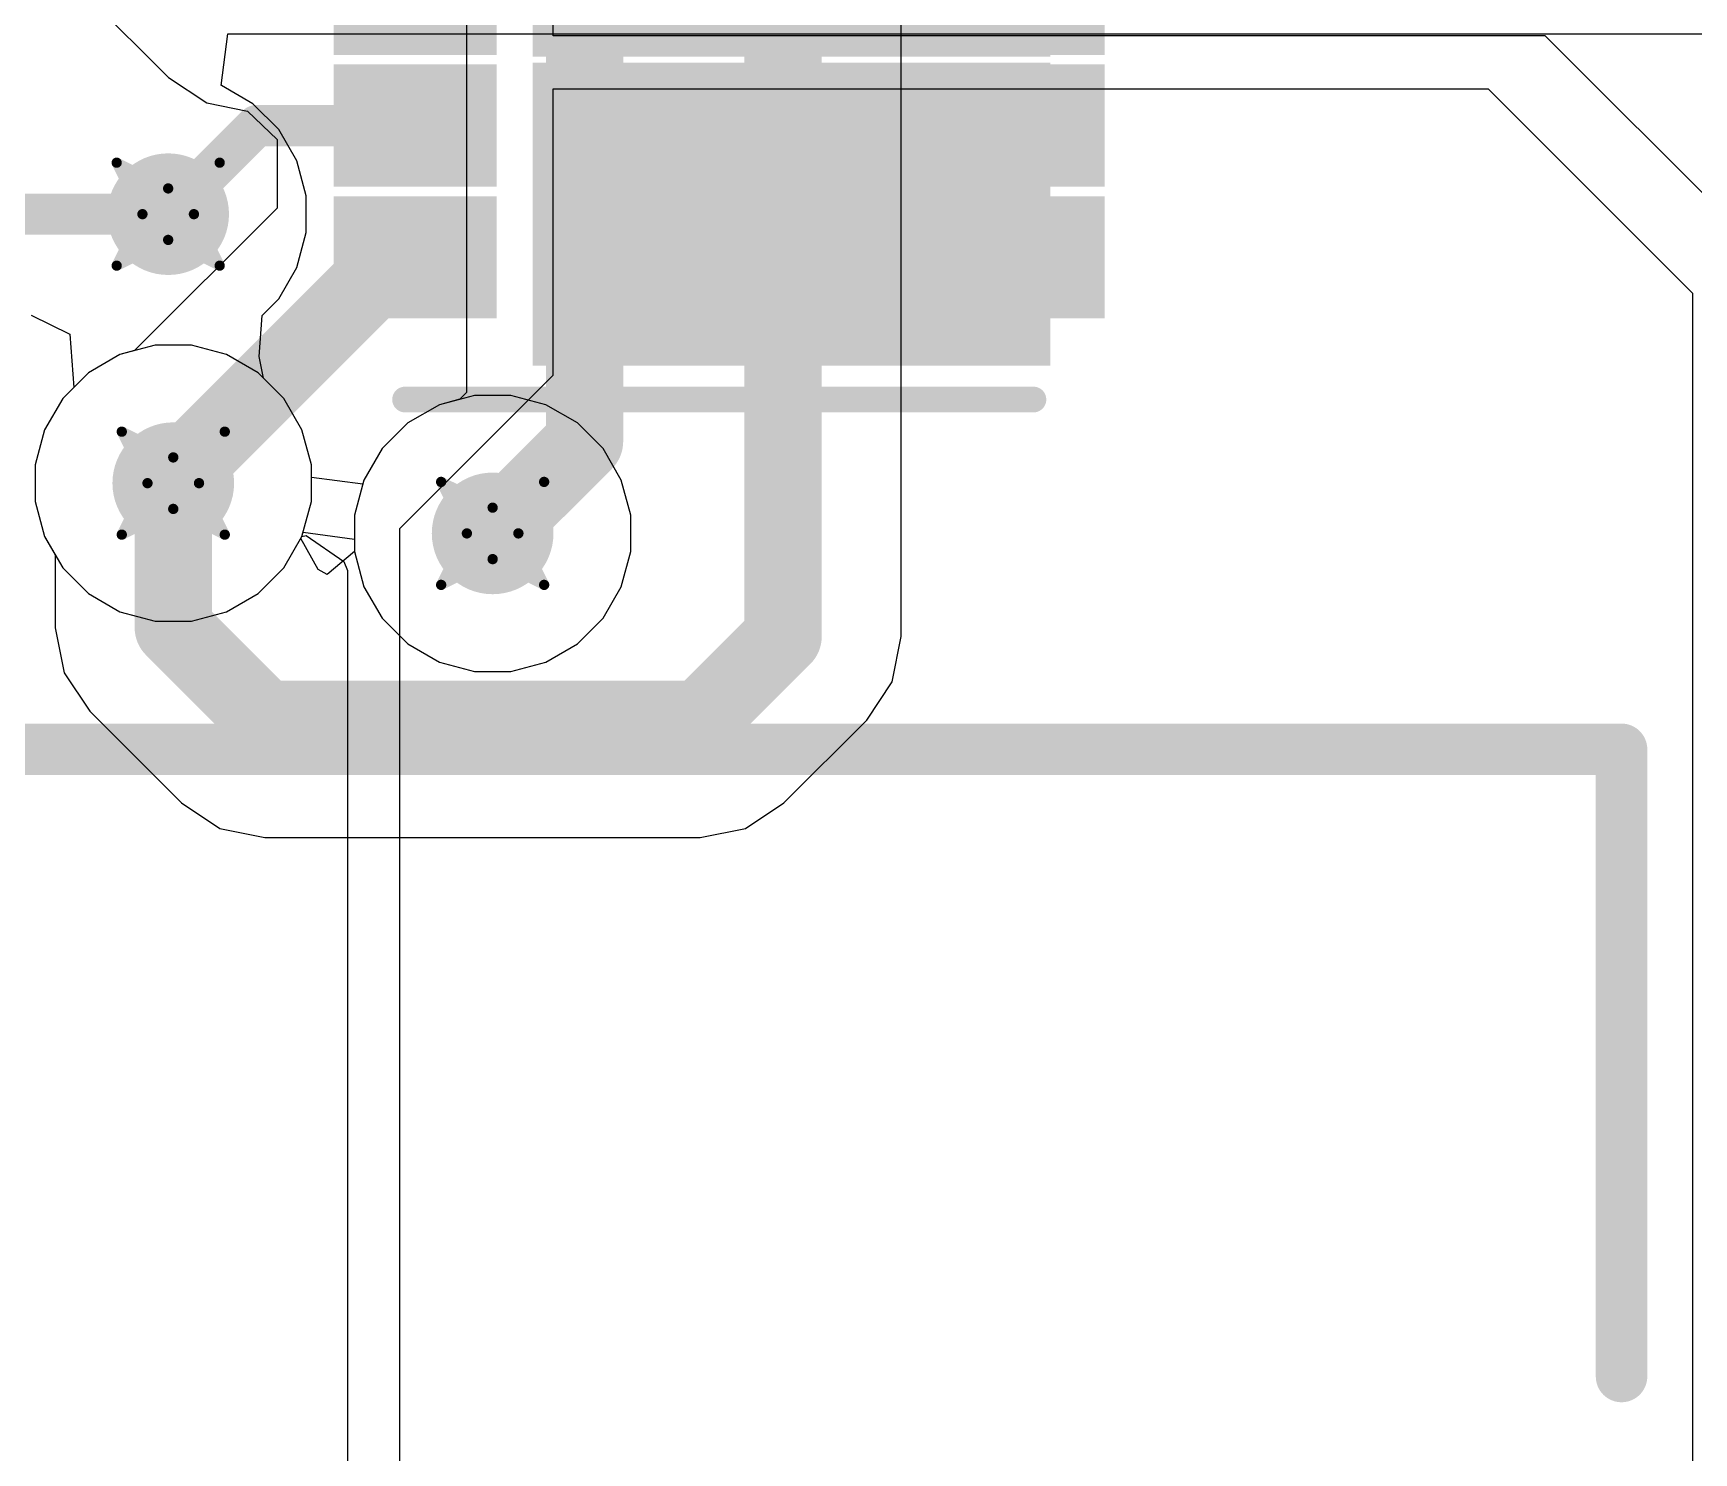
# Model space of a CAD drawing. Header units: inches. Extents: x -36 to 349, y -11 to 240.
# Drawn here: x 154.03 to 162.22, y 0.06 to 7.06 of the extents above; entities that cross this region are included whole.
import ezdxf

# ---------------------------------------------------------------- set-up
doc = ezdxf.new("R2010")
doc.units = ezdxf.units.IN
for name, color, linetype in [('Bottom Layer', 5, 'Continuous'), ('Drill Drawing', 1, 'Continuous'), ('Layer 1', 16, 'Continuous'), ('Layer 2', 76, 'Continuous'), ('Top Layer', 1, 'Continuous'), ('Top Overlay', 2, 'Continuous'), ('Top Paste', 8, 'Continuous'), ('Top Solder', 216, 'Continuous'), ('Via Holes', 16, 'Continuous')]:
    doc.layers.add(name, color=color, linetype=linetype)

# ---------------------------------------------------------------- blocks, each defined once
blk = doc.blocks.new('DFN_8_3_2_3_2__57')
at = {"layer": 'Top Layer'}
for points in [[(1.53060019, 1.40699998), (1.53060019, 0.1170000199999998), (-0.8194001900000001, 0.1170000200000002), (-0.8194001899999998, 1.40699998)], [(-1.200023, 1.175004), (-1.200023, 0.7750047999999999), (-1.8000218, 0.7750047999999999), (-1.8000218, 1.175004)], [(1.8000218, 1.175004), (1.8000218, 0.7750047999999999), (1.200023, 0.7750047999999999), (1.200023, 1.175004)], [(-1.200023, 0.525018), (-1.200023, 0.1250188), (-1.8000218, 0.1250188), (-1.8000218, 0.525018)], [(1.8000218, 0.525018), (1.8000218, 0.1250188), (1.200023, 0.1250188), (1.200023, 0.525018)], [(-1.200023, -0.1250188), (-1.200023, -0.525018), (-1.8000218, -0.525018), (-1.8000218, -0.1250188)], [(-0.81940019, -1.40699998), (-0.81940019, -0.1170000199999999), (1.53060019, -0.1170000200000001), (1.53060019, -1.40699998)], [(1.8000218, -0.1250188), (1.8000218, -0.525018), (1.200023, -0.525018), (1.200023, -0.1250188)], [(-1.200023, -0.7750047999999999), (-1.200023, -1.175004), (-1.8000218, -1.175004), (-1.8000218, -0.7750047999999999)], [(1.8000218, -0.7750047999999999), (1.8000218, -1.175004), (1.200023, -1.175004), (1.200023, -0.7750047999999999)]]:
    blk.add_hatch(color=1, dxfattribs=at).paths.add_polyline_path(points)
at = {"layer": 'Top Paste'}
for points in [[(1.53060019, 1.40699998), (1.53060019, 0.1170000199999998), (-0.8194001900000001, 0.1170000200000002), (-0.8194001899999998, 1.40699998)], [(-1.200023, 1.175004), (-1.200023, 0.7750047999999999), (-1.8000218, 0.7750047999999999), (-1.8000218, 1.175004)], [(1.8000218, 1.175004), (1.8000218, 0.7750047999999999), (1.200023, 0.7750047999999999), (1.200023, 1.175004)], [(-1.200023, 0.525018), (-1.200023, 0.1250188), (-1.8000218, 0.1250188), (-1.8000218, 0.525018)], [(1.8000218, 0.525018), (1.8000218, 0.1250188), (1.200023, 0.1250188), (1.200023, 0.525018)], [(-1.200023, -0.1250188), (-1.200023, -0.525018), (-1.8000218, -0.525018), (-1.8000218, -0.1250188)], [(-0.81940019, -1.40699998), (-0.81940019, -0.1170000199999999), (1.53060019, -0.1170000200000001), (1.53060019, -1.40699998)], [(1.8000218, -0.1250188), (1.8000218, -0.525018), (1.200023, -0.525018), (1.200023, -0.1250188)], [(-1.200023, -0.7750047999999999), (-1.200023, -1.175004), (-1.8000218, -1.175004), (-1.8000218, -0.7750047999999999)], [(1.8000218, -0.7750047999999999), (1.8000218, -1.175004), (1.200023, -1.175004), (1.200023, -0.7750047999999999)]]:
    blk.add_hatch(color=8, dxfattribs=at).paths.add_polyline_path(points)
at = {"layer": 'Top Solder'}
for points in [[(1.63220019, 1.50859998), (1.63220019, 0.0154000199999997), (-0.92100019, 0.0154000200000003), (-0.9210001899999999, 1.50859998)], [(-1.098423, 1.276604), (-1.098423, 0.6734048), (-1.9016218, 0.6734048), (-1.9016218, 1.276604)], [(1.9016218, 1.276604), (1.9016218, 0.6734048), (1.098423, 0.6734048), (1.098423, 1.276604)], [(-1.098423, 0.6266179999999999), (-1.098423, 0.02341879999999992), (-1.9016218, 0.02341880000000007), (-1.9016218, 0.6266180000000001)], [(1.9016218, 0.6266179999999999), (1.9016218, 0.02341879999999992), (1.098423, 0.02341880000000007), (1.098423, 0.6266180000000001)], [(-1.098423, -0.02341880000000007), (-1.098423, -0.6266180000000001), (-1.9016218, -0.6266179999999999), (-1.9016218, -0.02341879999999992)], [(-0.92100019, -1.50859998), (-0.92100019, -0.01540001999999985), (1.63220019, -0.01540002000000015), (1.63220019, -1.50859998)], [(1.9016218, -0.02341880000000007), (1.9016218, -0.6266180000000001), (1.098423, -0.6266179999999999), (1.098423, -0.02341879999999992)], [(-1.098423, -0.6734048), (-1.098423, -1.276604), (-1.9016218, -1.276604), (-1.9016218, -0.6734048)], [(1.9016218, -0.6734048), (1.9016218, -1.276604), (1.098423, -1.276604), (1.098423, -0.6734048)]]:
    blk.add_hatch(color=216, dxfattribs=at).paths.add_polyline_path(points)
at = {"layer": 'Top Overlay'}
for points in [[(-1.5494, 1.6764, 0.127, 0.127, 0), (1.5494, 1.6764, 0.127, 0.127, 0)], [(-2.0969224, 1.1147044, 0.127, 0.127, 0), (-1.9699224, 0.9877043999999998, 0.127, 0.127, 0)], [(-2.0969224, 0.8607043999999999, 0.127, 0.127, 0), (-2.0969224, 1.1147044, 0.127, 0.127, 0)], [(-2.0969224, 0.8607043999999999, 0.127, 0.127, 0), (-1.9699224, 0.9877043999999998, 0.127, 0.127, 0)], [(-1.5494, -1.6764, 0.127, 0.127, 0), (1.5494, -1.6764, 0.127, 0.127, 0)]]:
    blk.add_lwpolyline(points, format="xyseb", dxfattribs=at)
for points in [[(-1.58115, 1.6764, 0.0635, 0.0635, 1), (-1.51765, 1.6764, 0.0635, 0.0635, 1)], [(1.51765, 1.6764, 0.0635, 0.0635, 1), (1.58115, 1.6764, 0.0635, 0.0635, 1)], [(-2.1286724, 1.1147044, 0.0635, 0.0635, 1), (-2.0651724, 1.1147044, 0.0635, 0.0635, 1)], [(-2.1286724, 1.1147044, 0.0635, 0.0635, 1), (-2.0651724, 1.1147044, 0.0635, 0.0635, 1)], [(-2.0016724, 0.9877043999999998, 0.0635, 0.0635, 1), (-1.9381724, 0.9877043999999998, 0.0635, 0.0635, 1)], [(-2.0016724, 0.9877043999999998, 0.0635, 0.0635, 1), (-1.9381724, 0.9877043999999998, 0.0635, 0.0635, 1)], [(-2.1286724, 0.8607043999999999, 0.0635, 0.0635, 1), (-2.0651724, 0.8607043999999999, 0.0635, 0.0635, 1)], [(-2.1286724, 0.8607043999999999, 0.0635, 0.0635, 1), (-2.0651724, 0.8607043999999999, 0.0635, 0.0635, 1)], [(-1.58115, -1.6764, 0.0635, 0.0635, 1), (-1.51765, -1.6764, 0.0635, 0.0635, 1)], [(1.51765, -1.6764, 0.0635, 0.0635, 1), (1.58115, -1.6764, 0.0635, 0.0635, 1)]]:
    blk.add_lwpolyline(points, format="xyseb", close=True, dxfattribs=at)
blk = doc.blocks.new('SRP1245CC_3R3M_323')
at = {"layer": 'Top Overlay'}
for points in [[(-6.74997634, -3.4100008, 0.254, 0.254, 0), (-6.74997634, -6.5040256, 0.254, 0.254, 0)], [(6.75002206, -6.5040256, 0.254, 0.254, 0), (-6.74997634, -6.5040256, 0.254, 0.254, 0)]]:
    blk.add_lwpolyline(points, format="xyseb", dxfattribs=at)
for points in [[(-6.81347634, -3.4100008, 0.127, 0.127, 1), (-6.68647634, -3.4100008, 0.127, 0.127, 1)], [(-6.81347634, -6.5040256, 0.127, 0.127, 1), (-6.68647634, -6.5040256, 0.127, 0.127, 1)], [(-6.81347634, -6.5040256, 0.127, 0.127, 1), (-6.68647634, -6.5040256, 0.127, 0.127, 1)]]:
    blk.add_lwpolyline(points, format="xyseb", close=True, dxfattribs=at)

msp = doc.modelspace()

# ---------------------------------------------------------------- hatches: boundary and pattern name
at = {"layer": 'Bottom Layer'}
h = msp.add_hatch(color=5, dxfattribs=at)
edge = h.paths.add_edge_path()
edge.add_arc((154.69498144, 6.17221524), 0.2999994, 0, 360)
h = msp.add_hatch(color=5, dxfattribs=at)
edge = h.paths.add_edge_path()
edge.add_arc((154.72011474, 4.84521764), 0.2999994, 0, 360)
h = msp.add_hatch(color=5, dxfattribs=at)
edge = h.paths.add_edge_path()
edge.add_arc((156.29518144, 4.59741778), 0.2999994, 0, 360)
at = {"layer": 'Layer 1'}
h = msp.add_hatch(color=16, dxfattribs=at)
edge = h.paths.add_edge_path()
edge.add_arc((154.69498144, 6.17221524), 0.2999994, 0, 360)
h = msp.add_hatch(color=16, dxfattribs=at)
edge = h.paths.add_edge_path()
edge.add_arc((154.72011474, 4.84521764), 0.2999994, 0, 360)
h = msp.add_hatch(color=16, dxfattribs=at)
edge = h.paths.add_edge_path()
edge.add_arc((156.29518144, 4.59741778), 0.2999994, 0, 360)
at = {"layer": 'Layer 2'}
h = msp.add_hatch(color=76, dxfattribs=at)
edge = h.paths.add_edge_path()
edge.add_arc((154.69498144, 6.17221524), 0.2999994, 0, 360)
h = msp.add_hatch(color=76, dxfattribs=at)
edge = h.paths.add_edge_path()
edge.add_arc((154.72011474, 4.84521764), 0.2999994, 0, 360)
h = msp.add_hatch(color=76, dxfattribs=at)
edge = h.paths.add_edge_path()
edge.add_arc((156.29518144, 4.59741778), 0.2999994, 0, 360)
at = {"layer": 'Top Layer'}
h = msp.add_hatch(color=1, dxfattribs=at)
edge = h.paths.add_edge_path()
edge.add_arc((154.69498144, 6.17221524), 0.2999994, 0, 360)
h = msp.add_hatch(color=1, dxfattribs=at)
edge = h.paths.add_edge_path()
edge.add_arc((154.72011474, 4.84521764), 0.2999994, 0, 360)
h = msp.add_hatch(color=1, dxfattribs=at)
edge = h.paths.add_edge_path()
edge.add_arc((156.29518144, 4.59741778), 0.2999994, 0, 360)
at = {"layer": 'Via Holes'}
h = msp.add_hatch(color=7, dxfattribs=at)
edge = h.paths.add_edge_path()
edge.add_arc((154.69498144, 6.17221524), 0.1499997, 0, 360)
h = msp.add_hatch(color=7, dxfattribs=at)
edge = h.paths.add_edge_path()
edge.add_arc((154.72011474, 4.84521764), 0.1499997, 0, 360)
h = msp.add_hatch(color=7, dxfattribs=at)
edge = h.paths.add_edge_path()
edge.add_arc((156.29518144, 4.59741778), 0.1499997, 0, 360)

# ---------------------------------------------------------------- linework, layer by layer
at = {"layer": 'Bottom Layer'}
for p, q in [((158.31050888, 4.088706579999999), (158.31050888, 12.29108794)), ((156.16590052, 7.63644142), (156.16590052, 5.292194139999999)), ((154.63046036, 5.52621704), (154.45725776, 5.4798087)), ((154.80976912, 5.52621704), (154.63046036, 5.52621704)), ((154.98297172, 5.4798087), (154.80976912, 5.52621704)), ((154.45725776, 5.4798087), (154.30196978, 5.39015432)), ((155.1382597, 5.39015432), (154.98297172, 5.4798087)), ((154.30196978, 5.39015432), (154.17517806, 5.2633626)), ((155.26505142, 5.2633626), (155.1382597, 5.39015432)), ((154.17517806, 5.2633626), (154.08552368, 5.108074619999999)), ((155.3547058, 5.108074619999999), (155.26505142, 5.2633626)), ((156.13257826, 5.25887188), (156.03232446, 5.23200884)), ((156.16590052, 5.292194139999999), (156.13257826, 5.25887188)), ((156.03232446, 5.23200884), (155.87703648, 5.14235446)), ((154.08552368, 5.108074619999999), (154.03911534, 4.934872019999999)), ((155.40111414, 4.934872019999999), (155.3547058, 5.108074619999999)), ((155.87703648, 5.14235446), (155.75024476, 5.01556274)), ((155.75024476, 5.01556274), (155.66059038, 4.860274759999999)), ((154.03911534, 4.934872019999999), (154.03911534, 4.75556326)), ((155.40111414, 4.75556326), (155.40111414, 4.934872019999999)), ((155.66059038, 4.860274759999999), (155.61418204, 4.68707216)), ((154.03911534, 4.75556326), (154.08552368, 4.58236066)), ((155.3547058, 4.58236066), (155.40111414, 4.75556326)), ((155.61418204, 4.68707216), (155.61418204, 4.50776594)), ((154.08552368, 4.58236066), (154.13741842, 4.49247514)), ((155.34860472, 4.57179426), (155.3547058, 4.58236066)), ((155.43523142, 4.418789739999999), (155.34860472, 4.57179426)), ((155.61418204, 4.50776594), (155.47938932, 4.39421778)), ((154.13741842, 4.49247514), (154.13741842, 4.13218376)), ((155.47938932, 4.39421778), (155.43523142, 4.418789739999999)), ((154.13741842, 4.13218376), (154.18177444, 3.90919462)), ((158.2661554, 3.865719979999999), (158.31050888, 4.088706579999999)), ((154.18177444, 3.90919462), (154.3080861, 3.72015512)), ((158.1398412, 3.67667794), (158.2661554, 3.865719979999999)), ((154.3080861, 3.72015512), (154.760168, 3.26807322)), ((157.73123648, 3.26807322), (158.1398412, 3.67667794)), ((154.760168, 3.26807322), (154.9492075, 3.14176156)), ((157.54219698, 3.14176156), (157.73123648, 3.26807322)), ((154.9492075, 3.14176156), (155.17219664, 3.09740554)), ((157.31920784, 3.09740554), (157.54219698, 3.14176156)), ((155.17219664, 3.09740554), (157.31920784, 3.09740554))]:
    msp.add_line(p, q, dxfattribs=at)
for points in [[(157.72781256, 4.088706579999999, 0.3809999999999999, 0.3809999999999999, 0), (157.72781256, 12.5324489, 0.3809999999999999, 0.3809999999999999, 0)], [(156.74859684, 5.05083318, 0.3809999999999999, 0.3809999999999999, 0), (156.74859684, 7.877802379999999, 0.3809999999999999, 0.3809999999999999, 0)], [(156.29518144, 4.59741778, 0.3809999999999999, 0.3809999999999999, 0), (156.74859684, 5.05083318, 0.3809999999999999, 0.3809999999999999, 0)], [(154.72011474, 4.13218376, 0.3809999999999999, 0.3809999999999999, 0), (154.72011474, 4.84521764, 0.3809999999999999, 0.3809999999999999, 0)], [(154.72011474, 4.13218376, 0.3809999999999999, 0.3809999999999999, 0), (155.17219664, 3.68010186, 0.3809999999999999, 0.3809999999999999, 0)], [(157.31920784, 3.68010186, 0.3809999999999999, 0.3809999999999999, 0), (157.72781256, 4.088706579999999, 0.3809999999999999, 0.3809999999999999, 0)], [(155.17219664, 3.68010186, 0.3809999999999999, 0.3809999999999999, 0), (157.31920784, 3.68010186, 0.3809999999999999, 0.3809999999999999, 0)]]:
    msp.add_lwpolyline(points, format="xyseb", dxfattribs=at)
for points in [[(156.65334684, 5.05083318, 0.1905, 0.1905, 1), (156.84384684, 5.05083318, 0.1905, 0.1905, 1)], [(156.65334684, 5.05083318, 0.1905, 0.1905, 1), (156.84384684, 5.05083318, 0.1905, 0.1905, 1)], [(154.62486474, 4.84521764, 0.1905, 0.1905, 1), (154.81536474, 4.84521764, 0.1905, 0.1905, 1)], [(156.19993144, 4.59741778, 0.1905, 0.1905, 1), (156.39043144, 4.59741778, 0.1905, 0.1905, 1)], [(154.62486474, 4.13218376, 0.1905, 0.1905, 1), (154.81536474, 4.13218376, 0.1905, 0.1905, 1)], [(154.62486474, 4.13218376, 0.1905, 0.1905, 1), (154.81536474, 4.13218376, 0.1905, 0.1905, 1)], [(157.63256256, 4.088706579999999, 0.1905, 0.1905, 1), (157.82306256, 4.088706579999999, 0.1905, 0.1905, 1)], [(157.63256256, 4.088706579999999, 0.1905, 0.1905, 1), (157.82306256, 4.088706579999999, 0.1905, 0.1905, 1)], [(155.07694664, 3.68010186, 0.1905, 0.1905, 1), (155.26744664, 3.68010186, 0.1905, 0.1905, 1)], [(155.07694664, 3.68010186, 0.1905, 0.1905, 1), (155.26744664, 3.68010186, 0.1905, 0.1905, 1)], [(157.22395784, 3.68010186, 0.1905, 0.1905, 1), (157.41445784, 3.68010186, 0.1905, 0.1905, 1)], [(157.22395784, 3.68010186, 0.1905, 0.1905, 1), (157.41445784, 3.68010186, 0.1905, 0.1905, 1)]]:
    msp.add_lwpolyline(points, format="xyseb", close=True, dxfattribs=at)
at = {"layer": 'Drill Drawing'}
for points in [[(154.44098144, 6.42621524, 0.0508, 0.0508, 0), (154.69498144, 6.29921524, 0.0508, 0.0508, 0)], [(154.44098144, 6.42621524, 0.0508, 0.0508, 0), (154.56798144, 6.17221524, 0.0508, 0.0508, 0)], [(154.69498144, 6.29921524, 0.0508, 0.0508, 0), (154.94898144, 6.42621524, 0.0508, 0.0508, 0)], [(154.82198144, 6.17221524, 0.0508, 0.0508, 0), (154.94898144, 6.42621524, 0.0508, 0.0508, 0)], [(154.44098144, 5.918215239999999, 0.0508, 0.0508, 0), (154.56798144, 6.17221524, 0.0508, 0.0508, 0)], [(154.82198144, 6.17221524, 0.0508, 0.0508, 0), (154.94898144, 5.918215239999999, 0.0508, 0.0508, 0)], [(154.44098144, 5.918215239999999, 0.0508, 0.0508, 0), (154.69498144, 6.04521524, 0.0508, 0.0508, 0)], [(154.69498144, 6.04521524, 0.0508, 0.0508, 0), (154.94898144, 5.918215239999999, 0.0508, 0.0508, 0)], [(154.46611474, 5.09921764, 0.0508, 0.0508, 0), (154.72011474, 4.97221764, 0.0508, 0.0508, 0)], [(154.46611474, 5.09921764, 0.0508, 0.0508, 0), (154.59311474, 4.84521764, 0.0508, 0.0508, 0)], [(154.72011474, 4.97221764, 0.0508, 0.0508, 0), (154.97411474, 5.09921764, 0.0508, 0.0508, 0)], [(154.84711474, 4.84521764, 0.0508, 0.0508, 0), (154.97411474, 5.09921764, 0.0508, 0.0508, 0)], [(154.46611474, 4.591217639999999, 0.0508, 0.0508, 0), (154.59311474, 4.84521764, 0.0508, 0.0508, 0)], [(154.84711474, 4.84521764, 0.0508, 0.0508, 0), (154.97411474, 4.591217639999999, 0.0508, 0.0508, 0)], [(156.04118144, 4.851417779999999, 0.0508, 0.0508, 0), (156.29518144, 4.72441778, 0.0508, 0.0508, 0)], [(156.04118144, 4.851417779999999, 0.0508, 0.0508, 0), (156.16818144, 4.59741778, 0.0508, 0.0508, 0)], [(156.29518144, 4.72441778, 0.0508, 0.0508, 0), (156.54918144, 4.851417779999999, 0.0508, 0.0508, 0)], [(156.42218144, 4.59741778, 0.0508, 0.0508, 0), (156.54918144, 4.851417779999999, 0.0508, 0.0508, 0)], [(154.46611474, 4.591217639999999, 0.0508, 0.0508, 0), (154.72011474, 4.71821764, 0.0508, 0.0508, 0)], [(154.72011474, 4.71821764, 0.0508, 0.0508, 0), (154.97411474, 4.591217639999999, 0.0508, 0.0508, 0)], [(156.04118144, 4.34341778, 0.0508, 0.0508, 0), (156.16818144, 4.59741778, 0.0508, 0.0508, 0)], [(156.42218144, 4.59741778, 0.0508, 0.0508, 0), (156.54918144, 4.34341778, 0.0508, 0.0508, 0)], [(156.04118144, 4.34341778, 0.0508, 0.0508, 0), (156.29518144, 4.47041778, 0.0508, 0.0508, 0)], [(156.29518144, 4.47041778, 0.0508, 0.0508, 0), (156.54918144, 4.34341778, 0.0508, 0.0508, 0)]]:
    msp.add_lwpolyline(points, format="xyseb", dxfattribs=at)
for points in [[(154.42828144, 6.42621524, 0.0254, 0.0254, 1), (154.45368144, 6.42621524, 0.0254, 0.0254, 1)], [(154.42828144, 6.42621524, 0.0254, 0.0254, 1), (154.45368144, 6.42621524, 0.0254, 0.0254, 1)], [(154.93628144, 6.42621524, 0.0254, 0.0254, 1), (154.96168144, 6.42621524, 0.0254, 0.0254, 1)], [(154.93628144, 6.42621524, 0.0254, 0.0254, 1), (154.96168144, 6.42621524, 0.0254, 0.0254, 1)], [(154.68228144, 6.29921524, 0.0254, 0.0254, 1), (154.70768144, 6.29921524, 0.0254, 0.0254, 1)], [(154.68228144, 6.29921524, 0.0254, 0.0254, 1), (154.70768144, 6.29921524, 0.0254, 0.0254, 1)], [(154.55528144, 6.17221524, 0.0254, 0.0254, 1), (154.58068144, 6.17221524, 0.0254, 0.0254, 1)], [(154.55528144, 6.17221524, 0.0254, 0.0254, 1), (154.58068144, 6.17221524, 0.0254, 0.0254, 1)], [(154.80928144, 6.17221524, 0.0254, 0.0254, 1), (154.83468144, 6.17221524, 0.0254, 0.0254, 1)], [(154.80928144, 6.17221524, 0.0254, 0.0254, 1), (154.83468144, 6.17221524, 0.0254, 0.0254, 1)], [(154.68228144, 6.04521524, 0.0254, 0.0254, 1), (154.70768144, 6.04521524, 0.0254, 0.0254, 1)], [(154.68228144, 6.04521524, 0.0254, 0.0254, 1), (154.70768144, 6.04521524, 0.0254, 0.0254, 1)], [(154.42828144, 5.918215239999999, 0.0254, 0.0254, 1), (154.45368144, 5.918215239999999, 0.0254, 0.0254, 1)], [(154.42828144, 5.918215239999999, 0.0254, 0.0254, 1), (154.45368144, 5.918215239999999, 0.0254, 0.0254, 1)], [(154.93628144, 5.918215239999999, 0.0254, 0.0254, 1), (154.96168144, 5.918215239999999, 0.0254, 0.0254, 1)], [(154.93628144, 5.918215239999999, 0.0254, 0.0254, 1), (154.96168144, 5.918215239999999, 0.0254, 0.0254, 1)], [(154.45341474, 5.09921764, 0.0254, 0.0254, 1), (154.47881474, 5.09921764, 0.0254, 0.0254, 1)], [(154.45341474, 5.09921764, 0.0254, 0.0254, 1), (154.47881474, 5.09921764, 0.0254, 0.0254, 1)], [(154.96141474, 5.09921764, 0.0254, 0.0254, 1), (154.98681474, 5.09921764, 0.0254, 0.0254, 1)], [(154.96141474, 5.09921764, 0.0254, 0.0254, 1), (154.98681474, 5.09921764, 0.0254, 0.0254, 1)], [(154.70741474, 4.97221764, 0.0254, 0.0254, 1), (154.73281474, 4.97221764, 0.0254, 0.0254, 1)], [(154.70741474, 4.97221764, 0.0254, 0.0254, 1), (154.73281474, 4.97221764, 0.0254, 0.0254, 1)], [(154.58041474, 4.84521764, 0.0254, 0.0254, 1), (154.60581474, 4.84521764, 0.0254, 0.0254, 1)], [(154.58041474, 4.84521764, 0.0254, 0.0254, 1), (154.60581474, 4.84521764, 0.0254, 0.0254, 1)], [(154.83441474, 4.84521764, 0.0254, 0.0254, 1), (154.85981474, 4.84521764, 0.0254, 0.0254, 1)], [(154.83441474, 4.84521764, 0.0254, 0.0254, 1), (154.85981474, 4.84521764, 0.0254, 0.0254, 1)], [(156.02848144, 4.851417779999999, 0.0254, 0.0254, 1), (156.05388144, 4.851417779999999, 0.0254, 0.0254, 1)], [(156.02848144, 4.851417779999999, 0.0254, 0.0254, 1), (156.05388144, 4.851417779999999, 0.0254, 0.0254, 1)], [(156.53648144, 4.851417779999999, 0.0254, 0.0254, 1), (156.56188144, 4.851417779999999, 0.0254, 0.0254, 1)], [(156.53648144, 4.851417779999999, 0.0254, 0.0254, 1), (156.56188144, 4.851417779999999, 0.0254, 0.0254, 1)], [(154.70741474, 4.71821764, 0.0254, 0.0254, 1), (154.73281474, 4.71821764, 0.0254, 0.0254, 1)], [(154.70741474, 4.71821764, 0.0254, 0.0254, 1), (154.73281474, 4.71821764, 0.0254, 0.0254, 1)], [(156.28248144, 4.72441778, 0.0254, 0.0254, 1), (156.30788144, 4.72441778, 0.0254, 0.0254, 1)], [(156.28248144, 4.72441778, 0.0254, 0.0254, 1), (156.30788144, 4.72441778, 0.0254, 0.0254, 1)], [(154.45341474, 4.591217639999999, 0.0254, 0.0254, 1), (154.47881474, 4.591217639999999, 0.0254, 0.0254, 1)], [(154.45341474, 4.591217639999999, 0.0254, 0.0254, 1), (154.47881474, 4.591217639999999, 0.0254, 0.0254, 1)], [(154.96141474, 4.591217639999999, 0.0254, 0.0254, 1), (154.98681474, 4.591217639999999, 0.0254, 0.0254, 1)], [(154.96141474, 4.591217639999999, 0.0254, 0.0254, 1), (154.98681474, 4.591217639999999, 0.0254, 0.0254, 1)], [(156.15548144, 4.59741778, 0.0254, 0.0254, 1), (156.18088144, 4.59741778, 0.0254, 0.0254, 1)], [(156.15548144, 4.59741778, 0.0254, 0.0254, 1), (156.18088144, 4.59741778, 0.0254, 0.0254, 1)], [(156.40948144, 4.59741778, 0.0254, 0.0254, 1), (156.43488144, 4.59741778, 0.0254, 0.0254, 1)], [(156.40948144, 4.59741778, 0.0254, 0.0254, 1), (156.43488144, 4.59741778, 0.0254, 0.0254, 1)], [(156.28248144, 4.47041778, 0.0254, 0.0254, 1), (156.30788144, 4.47041778, 0.0254, 0.0254, 1)], [(156.28248144, 4.47041778, 0.0254, 0.0254, 1), (156.30788144, 4.47041778, 0.0254, 0.0254, 1)], [(156.02848144, 4.34341778, 0.0254, 0.0254, 1), (156.05388144, 4.34341778, 0.0254, 0.0254, 1)], [(156.02848144, 4.34341778, 0.0254, 0.0254, 1), (156.05388144, 4.34341778, 0.0254, 0.0254, 1)], [(156.53648144, 4.34341778, 0.0254, 0.0254, 1), (156.56188144, 4.34341778, 0.0254, 0.0254, 1)], [(156.53648144, 4.34341778, 0.0254, 0.0254, 1), (156.56188144, 4.34341778, 0.0254, 0.0254, 1)]]:
    msp.add_lwpolyline(points, format="xyseb", close=True, dxfattribs=at)
at = {"layer": 'Layer 1'}
for p, q in [((154.63046036, 5.52621704), (154.45725776, 5.4798087)), ((154.80976912, 5.52621704), (154.63046036, 5.52621704)), ((154.98297172, 5.4798087), (154.80976912, 5.52621704)), ((154.45725776, 5.4798087), (154.30196978, 5.39015432)), ((155.1382597, 5.39015432), (154.98297172, 5.4798087)), ((154.30196978, 5.39015432), (154.17517806, 5.2633626)), ((155.26505142, 5.2633626), (155.1382597, 5.39015432)), ((154.17517806, 5.2633626), (154.08552368, 5.108074619999999)), ((155.3547058, 5.108074619999999), (155.26505142, 5.2633626)), ((156.20552706, 5.278417179999999), (156.03232446, 5.23200884)), ((156.38483582, 5.278417179999999), (156.20552706, 5.278417179999999)), ((156.55803842, 5.23200884), (156.38483582, 5.278417179999999)), ((156.03232446, 5.23200884), (155.87703648, 5.14235446)), ((156.7133264, 5.14235446), (156.55803842, 5.23200884)), ((154.08552368, 5.108074619999999), (154.03911534, 4.934872019999999)), ((155.40111414, 4.934872019999999), (155.3547058, 5.108074619999999)), ((155.87703648, 5.14235446), (155.75024476, 5.01556274)), ((156.84011812, 5.01556274), (156.7133264, 5.14235446)), ((155.75024476, 5.01556274), (155.66059038, 4.860274759999999)), ((156.9297725, 4.860274759999999), (156.84011812, 5.01556274)), ((154.03911534, 4.934872019999999), (154.03911534, 4.75556326)), ((155.40111414, 4.87327702), (155.40111414, 4.934872019999999)), ((155.65511414, 4.839837919999999), (155.40111414, 4.87327702)), ((155.66059038, 4.860274759999999), (155.65511414, 4.839837919999999)), ((156.97618084, 4.68707216), (156.9297725, 4.860274759999999)), ((154.03911534, 4.75556326), (154.08552368, 4.58236066)), ((156.97618084, 4.507763399999999), (156.97618084, 4.68707216)), ((155.3547058, 4.58236066), (155.36018204, 4.602797499999999)), ((155.36018204, 4.602797499999999), (155.61418204, 4.5693584)), ((154.08552368, 4.58236066), (154.17517806, 4.42707268)), ((155.26505142, 4.42707268), (155.3547058, 4.58236066)), ((155.61418204, 4.5693584), (155.61418204, 4.507763399999999)), ((155.61418204, 4.507763399999999), (155.66059038, 4.334560799999999)), ((156.9297725, 4.334560799999999), (156.97618084, 4.507763399999999)), ((154.17517806, 4.42707268), (154.30196978, 4.300280959999999)), ((155.1382597, 4.300280959999999), (155.26505142, 4.42707268)), ((154.30196978, 4.300280959999999), (154.45725776, 4.21062658)), ((154.98297172, 4.21062658), (155.1382597, 4.300280959999999)), ((155.66059038, 4.334560799999999), (155.75024476, 4.17927282)), ((156.84011812, 4.17927282), (156.9297725, 4.334560799999999)), ((154.45725776, 4.21062658), (154.63046036, 4.164218239999999)), ((154.80976912, 4.164218239999999), (154.98297172, 4.21062658)), ((155.75024476, 4.17927282), (155.87703648, 4.0524811)), ((156.7133264, 4.0524811), (156.84011812, 4.17927282)), ((154.63046036, 4.164218239999999), (154.80976912, 4.164218239999999)), ((155.87703648, 4.0524811), (156.03232446, 3.96282672)), ((156.55803842, 3.96282672), (156.7133264, 4.0524811)), ((156.03232446, 3.96282672), (156.20552706, 3.91641838)), ((156.38483582, 3.91641838), (156.55803842, 3.96282672)), ((156.20552706, 3.91641838), (156.38483582, 3.91641838))]:
    msp.add_line(p, q, dxfattribs=at)
at = {"layer": 'Layer 2'}
for p, q in [((154.9563703, 6.8072), (154.9898094, 7.0612)), ((154.9898094, 7.0612), (188.1115618, 7.0612)), ((154.95783842, 6.8068063), (154.9563703, 6.8072)), ((155.1131264, 6.717151919999999), (154.95783842, 6.8068063)), ((155.23991812, 6.590360199999999), (155.1131264, 6.717151919999999)), ((155.3295725, 6.435072219999999), (155.23991812, 6.590360199999999)), ((155.37598084, 6.26186962), (155.3295725, 6.435072219999999)), ((155.37598084, 6.082560859999999), (155.37598084, 6.26186962)), ((155.3295725, 5.909358259999999), (155.37598084, 6.082560859999999)), ((155.23991812, 5.75407028), (155.3295725, 5.909358259999999)), ((155.15793708, 5.67208924), (155.23991812, 5.75407028)), ((154.01958528, 5.6735091), (154.21028848, 5.579930419999999)), ((155.1438477, 5.47021004), (155.15793708, 5.67208924)), ((154.21028848, 5.579930419999999), (154.22959756, 5.3177821)), ((155.16467062, 5.3637434), (155.1438477, 5.47021004)), ((155.26505142, 5.2633626), (155.16467062, 5.3637434)), ((154.17517806, 5.2633626), (154.08552368, 5.108074619999999)), ((154.22959756, 5.3177821), (154.17517806, 5.2633626)), ((155.3547058, 5.108074619999999), (155.26505142, 5.2633626)), ((156.20552706, 5.278417179999999), (156.03232446, 5.23200884)), ((156.38483582, 5.278417179999999), (156.20552706, 5.278417179999999)), ((156.55803842, 5.23200884), (156.38483582, 5.278417179999999)), ((156.03232446, 5.23200884), (155.87703648, 5.14235446)), ((156.7133264, 5.14235446), (156.55803842, 5.23200884)), ((154.08552368, 5.108074619999999), (154.03911534, 4.934872019999999)), ((155.40111414, 4.934872019999999), (155.3547058, 5.108074619999999)), ((155.87703648, 5.14235446), (155.75024476, 5.01556274)), ((156.84011812, 5.01556274), (156.7133264, 5.14235446)), ((155.75024476, 5.01556274), (155.66059038, 4.860274759999999)), ((156.9297725, 4.860274759999999), (156.84011812, 5.01556274)), ((154.03911534, 4.934872019999999), (154.03911534, 4.75556326)), ((155.40111414, 4.87327702), (155.40111414, 4.934872019999999)), ((155.65511414, 4.839837919999999), (155.40111414, 4.87327702)), ((155.66059038, 4.860274759999999), (155.65511414, 4.839837919999999)), ((156.97618084, 4.68707216), (156.9297725, 4.860274759999999)), ((154.03911534, 4.75556326), (154.08552368, 4.58236066)), ((156.97618084, 4.507763399999999), (156.97618084, 4.68707216)), ((155.3547058, 4.58236066), (155.36018204, 4.602797499999999)), ((155.36018204, 4.602797499999999), (155.61418204, 4.5693584)), ((154.08552368, 4.58236066), (154.17517806, 4.42707268)), ((155.26505142, 4.42707268), (155.3547058, 4.58236066)), ((155.61418204, 4.5693584), (155.61418204, 4.507763399999999)), ((155.61418204, 4.507763399999999), (155.66059038, 4.334560799999999)), ((156.9297725, 4.334560799999999), (156.97618084, 4.507763399999999)), ((154.17517806, 4.42707268), (154.30196978, 4.300280959999999)), ((155.1382597, 4.300280959999999), (155.26505142, 4.42707268)), ((154.30196978, 4.300280959999999), (154.45725776, 4.21062658)), ((154.98297172, 4.21062658), (155.1382597, 4.300280959999999)), ((155.66059038, 4.334560799999999), (155.75024476, 4.17927282)), ((156.84011812, 4.17927282), (156.9297725, 4.334560799999999)), ((154.45725776, 4.21062658), (154.63046036, 4.164218239999999)), ((154.80976912, 4.164218239999999), (154.98297172, 4.21062658)), ((155.75024476, 4.17927282), (155.87703648, 4.0524811)), ((156.7133264, 4.0524811), (156.84011812, 4.17927282)), ((154.63046036, 4.164218239999999), (154.80976912, 4.164218239999999)), ((155.87703648, 4.0524811), (156.03232446, 3.96282672)), ((156.55803842, 3.96282672), (156.7133264, 4.0524811)), ((156.03232446, 3.96282672), (156.20552706, 3.91641838)), ((156.38483582, 3.91641838), (156.55803842, 3.96282672)), ((156.20552706, 3.91641838), (156.38483582, 3.91641838))]:
    msp.add_line(p, q, dxfattribs=at)
at = {"layer": 'Top Layer'}
for p, q in [((156.59377622, 7.051217799999999), (156.59377622, 8.49019892)), ((154.3100038, 7.23300306), (154.69579932, 6.84720754)), ((161.48677634, 7.051217799999999), (156.59377622, 7.051217799999999)), ((162.79138384, 5.74661538), (161.48677634, 7.051217799999999)), ((154.69579932, 6.84720754), (154.88483882, 6.72089588)), ((154.88483882, 6.72089588), (155.0867866, 6.68072578)), ((156.59377622, 6.028182), (156.59377622, 6.790019439999999)), ((156.59377622, 6.790019439999999), (161.20455694, 6.790019439999999)), ((161.20455694, 6.790019439999999), (162.21276168, 5.7818147)), ((155.0867866, 6.68072578), (155.23177742, 6.54019266)), ((155.23177742, 6.54019266), (155.23177742, 6.202253279999999)), ((155.23177742, 6.202253279999999), (154.528393, 5.498868859999999)), ((156.59377622, 5.378196), (156.59377622, 6.028182)), ((162.21276168, 5.7818147), (162.21276168, -8.24245748)), ((154.528393, 5.498868859999999), (154.45725776, 5.4798087)), ((154.45725776, 5.4798087), (154.30196978, 5.39015432)), ((154.30196978, 5.39015432), (154.17517806, 5.2633626)), ((155.83798144, 4.62240122), (156.59377622, 5.378196)), ((154.17517806, 5.2633626), (154.08552368, 5.108074619999999)), ((154.08552368, 5.108074619999999), (154.03911534, 4.934872019999999)), ((154.03911534, 4.934872019999999), (154.03911534, 4.75556326)), ((154.03911534, 4.75556326), (154.08552368, 4.58236066)), ((155.3547058, 4.58235812), (155.37580304, 4.58738224)), ((155.37580304, 4.58738224), (155.56069218, 4.458098779999999)), ((155.83798144, -8.24245748), (155.83798144, 4.62240122)), ((154.08552368, 4.58236066), (154.17517806, 4.42707268)), ((155.26505142, 4.42707268), (155.3547058, 4.58235812)), ((154.17517806, 4.42707268), (154.30196978, 4.300280959999999)), ((155.1382597, 4.300280959999999), (155.26505142, 4.42707268)), ((155.56069218, 4.458098779999999), (155.57900558, 4.41486036)), ((155.57900558, 4.41486036), (155.57900558, -8.24245748)), ((154.30196978, 4.300280959999999), (154.45725776, 4.21062658)), ((154.98297172, 4.21062658), (155.1382597, 4.300280959999999)), ((154.45725776, 4.21062658), (154.63046036, 4.164218239999999)), ((154.80976912, 4.164218239999999), (154.98297172, 4.21062658)), ((154.63046036, 4.164218239999999), (154.80976912, 4.164218239999999))]:
    msp.add_line(p, q, dxfattribs=at)
for points in [[(154.69498144, 6.17221524, 0.2032, 0.2032, 0), (155.13196558, 6.60919938, 0.2032, 0.2032, 0)], [(155.13196558, 6.60919938, 0.2032, 0.2032, 0), (155.71435964, 6.60919938, 0.2032, 0.2032, 0)], [(155.59007998, 6.60919684, 0.2032, 0.2032, 0), (155.71435964, 6.60919938, 0.2032, 0.2032, 0)], [(155.71435964, 6.60919938, 0.2032, 0.2032, 0), (155.91275904, 6.60919938, 0.2032, 0.2032, 0)], [(153.52658144, 6.17221778, 0.2032, 0.2032, 0), (154.6949789, 6.17221778, 0.2032, 0.2032, 0)], [(154.6949789, 6.17221778, 0.2032, 0.2032, 0), (154.69498144, 6.17221524, 0.2032, 0.2032, 0)], [(154.72011474, 4.86653332, 0.3809999999999999, 0.3809999999999999, 0), (155.80327742, 5.949695999999999, 0.3809999999999999, 0.3809999999999999, 0)], [(155.80327742, 5.949695999999999, 0.3809999999999999, 0.3809999999999999, 0), (155.8826575, 5.949695999999999, 0.3809999999999999, 0.3809999999999999, 0)], [(154.72011474, 4.84521764, 0.3809999999999999, 0.3809999999999999, 0), (154.72011474, 4.86653332, 0.3809999999999999, 0.3809999999999999, 0)]]:
    msp.add_lwpolyline(points, format="xyseb", dxfattribs=at)
for points in [[(155.08116558, 6.60919938, 0.1016, 0.1016, 1), (155.18276558, 6.60919938, 0.1016, 0.1016, 1)], [(155.08116558, 6.60919938, 0.1016, 0.1016, 1), (155.18276558, 6.60919938, 0.1016, 0.1016, 1)], [(155.53927998, 6.60919684, 0.1016, 0.1016, 1), (155.64087998, 6.60919684, 0.1016, 0.1016, 1)], [(155.66355964, 6.60919938, 0.1016, 0.1016, 1), (155.76515964, 6.60919938, 0.1016, 0.1016, 1)], [(155.66355964, 6.60919938, 0.1016, 0.1016, 1), (155.76515964, 6.60919938, 0.1016, 0.1016, 1)], [(155.66355964, 6.60919938, 0.1016, 0.1016, 1), (155.76515964, 6.60919938, 0.1016, 0.1016, 1)], [(155.86195904, 6.60919938, 0.1016, 0.1016, 1), (155.96355904, 6.60919938, 0.1016, 0.1016, 1)], [(154.6441789, 6.17221778, 0.1016, 0.1016, 1), (154.7457789, 6.17221778, 0.1016, 0.1016, 1)], [(154.6441789, 6.17221778, 0.1016, 0.1016, 1), (154.7457789, 6.17221778, 0.1016, 0.1016, 1)], [(154.64418144, 6.17221524, 0.1016, 0.1016, 1), (154.74578144, 6.17221524, 0.1016, 0.1016, 1)], [(154.64418144, 6.17221524, 0.1016, 0.1016, 1), (154.74578144, 6.17221524, 0.1016, 0.1016, 1)], [(155.70802742, 5.949695999999999, 0.1905, 0.1905, 1), (155.89852742, 5.949695999999999, 0.1905, 0.1905, 1)], [(155.70802742, 5.949695999999999, 0.1905, 0.1905, 1), (155.89852742, 5.949695999999999, 0.1905, 0.1905, 1)], [(155.7874075, 5.949695999999999, 0.1905, 0.1905, 1), (155.9779075, 5.949695999999999, 0.1905, 0.1905, 1)], [(154.62486474, 4.86653332, 0.1905, 0.1905, 1), (154.81536474, 4.86653332, 0.1905, 0.1905, 1)], [(154.62486474, 4.86653332, 0.1905, 0.1905, 1), (154.81536474, 4.86653332, 0.1905, 0.1905, 1)], [(154.62486474, 4.84521764, 0.1905, 0.1905, 1), (154.81536474, 4.84521764, 0.1905, 0.1905, 1)]]:
    msp.add_lwpolyline(points, format="xyseb", close=True, dxfattribs=at)

# ---------------------------------------------------------------- block references
msp.add_blockref('DFN_8_3_2_3_2__57', (157.41279922, 6.9342))
at = {"rotation": 180}
msp.add_blockref('SRP1245CC_3R3M_323', (155.11280128, -2.9718), dxfattribs=at)

doc.saveas('drawing.dxf')
